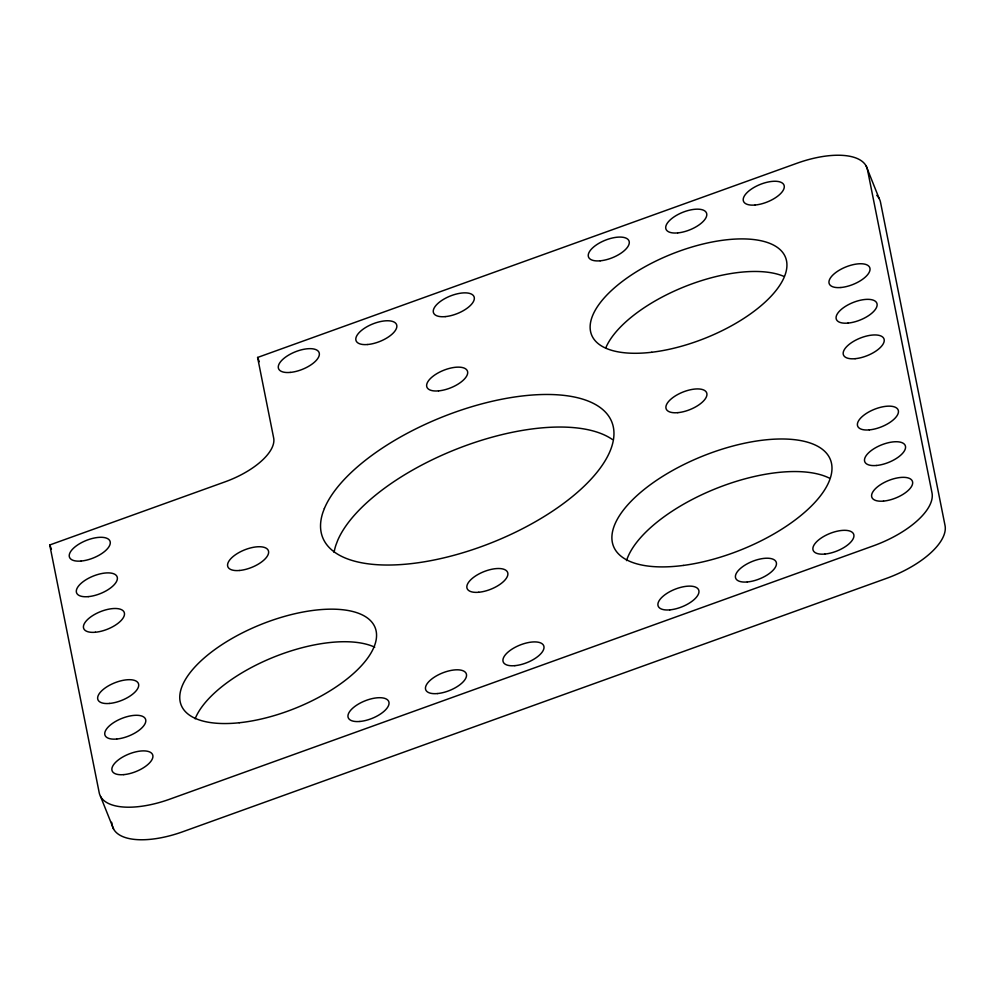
<?xml version="1.0" encoding="UTF-8"?>
<svg xmlns="http://www.w3.org/2000/svg" width="995" height="995" viewBox="0 0 995 995"><rect width="100%" height="100%" fill="white"/><g stroke="black" fill="none" stroke-linecap="round" stroke-linejoin="round"><path stroke-width="1.49" d="M257.593 357.454L796.92 163.267A68.879 29.875 -21.8 0 1 867.491 169.685L932.004 492.898A68.879 29.862 -21.8 0 1 873.299 545.869L169.772 799.172A68.879 29.862 -21.8 0 1 99.214 792.754L49.75 544.974L225.069 481.841A57.014 24.726 -21.8 0 0 273.662 437.999L257.593 357.454L259.285 361.695M866.16 166.016L879.182 198.577M49.75 544.974L51.454 549.215M100.532 796.423L113.567 828.984M111.627 822.268L112.236 825.315A68.879 29.862 -21.8 0 0 182.794 831.733L886.321 578.431A68.879 29.862 -21.8 0 0 945.026 525.459L880.513 202.246A68.879 29.875 -21.8 0 0 876.769 195.356M626.527 560.608A116.776 50.633 -21.8 0 1 714.621 489.117A116.776 50.633 -21.8 0 1 829.233 478.06M334.084 552.374A155.693 67.523 -21.8 0 1 335.9 545.111L337.815 540.098A155.693 67.523 -21.8 0 1 465.026 445.872A155.693 67.523 -21.8 0 1 612.41 439.516M195.132 718.788A104.413 45.272 -21.8 0 1 274.632 656.762A104.413 45.272 -21.8 0 1 374.729 647.198M605.918 347.553A104.413 45.272 -21.8 0 1 684.734 286.622A104.413 45.272 -21.8 0 1 783.849 276.374M324.37 508.47L322.865 512.549A155.693 67.523 -21.8 0 0 513.967 532.947A155.693 67.523 -21.8 0 0 566.628 395.712A155.693 67.523 -21.8 0 0 324.793 507.537L324.37 508.47M677.806 412.664A21.803 9.452 -21.8 0 0 706.86 393.485A21.803 9.452 -21.8 0 0 674.56 396.396A21.803 9.452 -21.8 0 0 677.806 412.664M438.546 390.886A21.803 9.452 -21.8 0 0 467.613 371.707A21.803 9.452 -21.8 0 0 435.3 374.617A21.803 9.452 -21.8 0 0 438.546 390.886M239.496 570.483A21.803 9.452 -21.8 0 0 268.55 551.305A21.803 9.452 -21.8 0 0 236.25 554.203A21.803 9.452 -21.8 0 0 239.496 570.483M478.744 592.261A21.803 9.452 -21.8 0 0 507.811 573.083A21.803 9.452 -21.8 0 0 475.498 575.993A21.803 9.452 -21.8 0 0 478.744 592.261M109.574 703.44A21.803 9.452 -21.8 0 0 138.628 684.249A21.803 9.452 -21.8 0 0 106.328 687.159A21.803 9.452 -21.8 0 0 109.574 703.44M600.159 260.814A21.803 9.452 -21.8 0 0 629.213 241.636A21.803 9.452 -21.8 0 0 596.913 244.546A21.803 9.452 -21.8 0 0 600.159 260.814M290.229 372.416A21.803 9.452 -21.8 0 0 319.283 353.225A21.803 9.452 -21.8 0 0 286.97 356.135A21.803 9.452 -21.8 0 0 290.229 372.416M359.904 721.462A21.803 9.452 -21.8 0 0 388.958 702.271A21.803 9.452 -21.8 0 0 356.645 705.181A21.803 9.452 -21.8 0 0 359.904 721.462M367.715 344.506A21.803 9.452 -21.8 0 0 396.781 325.328A21.803 9.452 -21.8 0 0 364.469 328.238A21.803 9.452 -21.8 0 0 367.715 344.506M445.188 316.621A21.803 9.452 -21.8 0 0 474.254 297.43A21.803 9.452 -21.8 0 0 441.942 300.341A21.803 9.452 -21.8 0 0 445.188 316.621M677.657 232.917A21.803 9.452 -21.8 0 0 706.711 213.738A21.803 9.452 -21.8 0 0 674.399 216.636A21.803 9.452 -21.8 0 0 677.657 232.917M755.143 205.02A21.803 9.452 -21.8 0 0 784.209 185.829A21.803 9.452 -21.8 0 0 751.897 188.739A21.803 9.452 -21.8 0 0 755.143 205.02M883.523 501.094A21.803 9.452 -21.8 0 0 912.589 481.903A21.803 9.452 -21.8 0 0 880.276 484.814A21.803 9.452 -21.8 0 0 883.523 501.094M876.421 465.486A21.803 9.452 -21.8 0 0 905.475 446.295A21.803 9.452 -21.8 0 0 873.175 449.205A21.803 9.452 -21.8 0 0 876.421 465.486M869.319 429.89A21.803 9.452 -21.8 0 0 898.373 410.711A21.803 9.452 -21.8 0 0 866.06 413.621A21.803 9.452 -21.8 0 0 869.319 429.89M437.39 693.565A21.803 9.452 -21.8 0 0 466.456 674.374A21.803 9.452 -21.8 0 0 434.143 677.284A21.803 9.452 -21.8 0 0 437.39 693.565M514.863 665.667A21.803 9.452 -21.8 0 0 543.929 646.476A21.803 9.452 -21.8 0 0 511.617 649.387A21.803 9.452 -21.8 0 0 514.863 665.667M669.834 609.873A21.803 9.452 -21.8 0 0 698.888 590.682A21.803 9.452 -21.8 0 0 666.588 593.592A21.803 9.452 -21.8 0 0 669.834 609.873M747.332 581.963A21.803 9.452 -21.8 0 0 776.386 562.784A21.803 9.452 -21.8 0 0 744.073 565.695A21.803 9.452 -21.8 0 0 747.332 581.963M824.805 554.066A21.803 9.452 -21.8 0 0 853.859 534.887A21.803 9.452 -21.8 0 0 821.547 537.797A21.803 9.452 -21.8 0 0 824.805 554.066M95.358 632.248A21.803 9.452 -21.8 0 0 124.412 613.057A21.803 9.452 -21.8 0 0 92.112 615.967A21.803 9.452 -21.8 0 0 95.358 632.248M88.256 596.639A21.803 9.452 -21.8 0 0 117.31 577.461A21.803 9.452 -21.8 0 0 84.998 580.359A21.803 9.452 -21.8 0 0 88.256 596.639M81.142 561.043A21.803 9.452 -21.8 0 0 110.209 541.865A21.803 9.452 -21.8 0 0 77.896 544.775A21.803 9.452 -21.8 0 0 81.142 561.043M123.778 774.632A21.803 9.452 -21.8 0 0 152.844 755.454A21.803 9.452 -21.8 0 0 120.532 758.364A21.803 9.452 -21.8 0 0 123.778 774.632M116.676 739.036A21.803 9.452 -21.8 0 0 145.73 719.845A21.803 9.452 -21.8 0 0 113.43 722.756A21.803 9.452 -21.8 0 0 116.676 739.036M855.103 358.697A21.803 9.452 -21.8 0 0 884.157 339.506A21.803 9.452 -21.8 0 0 851.857 342.417A21.803 9.452 -21.8 0 0 855.103 358.697M848.001 323.089A21.803 9.452 -21.8 0 0 877.055 303.91A21.803 9.452 -21.8 0 0 844.743 306.821A21.803 9.452 -21.8 0 0 848.001 323.089M840.887 287.505A21.803 9.452 -21.8 0 0 869.953 268.314A21.803 9.452 -21.8 0 0 837.641 271.225A21.803 9.452 -21.8 0 0 840.887 287.505M683.341 565.434A116.776 50.633 -21.8 0 0 830.489 459.889A116.776 50.633 -21.8 0 0 652.024 483.495A116.776 50.633 -21.8 0 0 683.341 565.434M239.223 722.756A104.413 45.272 -21.8 0 0 375.886 629.947A104.413 45.272 -21.8 0 0 219.385 646.352A104.413 45.272 -21.8 0 0 239.223 722.756M651.75 352.255A104.413 45.272 -21.8 0 0 785.963 258.65A104.413 45.272 -21.8 0 0 627.907 277.369A104.413 45.272 -21.8 0 0 651.75 352.255"/></g></svg>
